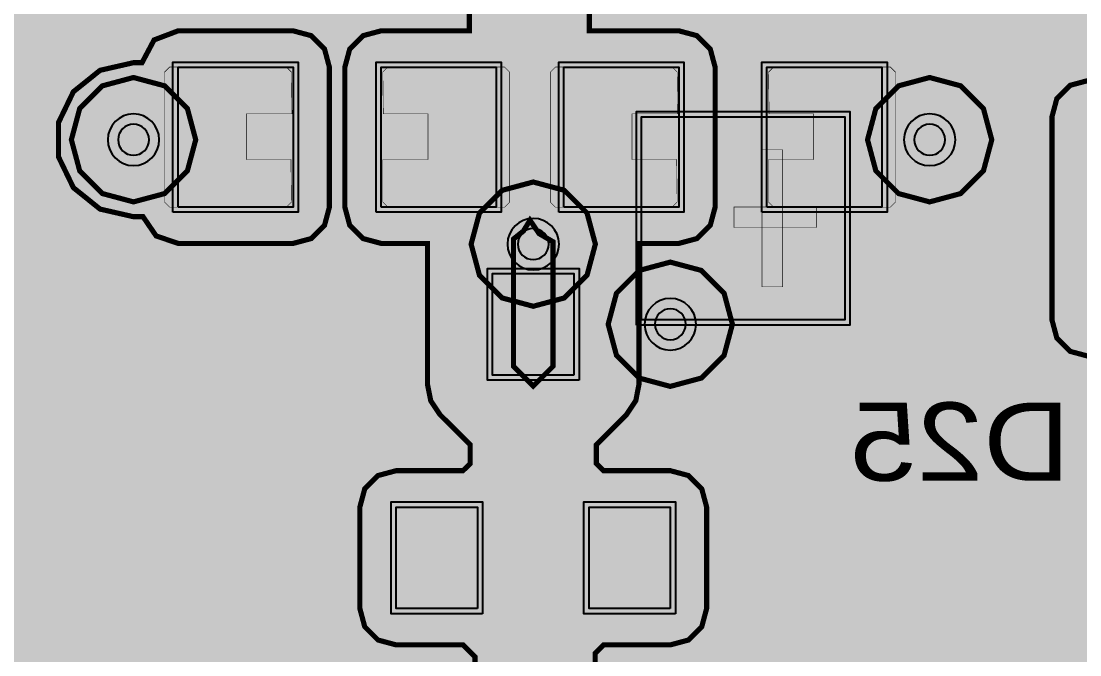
# Model space of a CAD drawing. Header units: millimetres. Extents: x -61 to 56, y -72 to 70.
# Drawn here: x -1.81 to 8.62, y -51.3 to -45.06 of the extents above; entities that cross this region are included whole.
import ezdxf
from ezdxf.enums import TextEntityAlignment as Align

# ---------------------------------------------------------------- set-up
doc = ezdxf.new("R2010")
doc.units = ezdxf.units.MM
doc.header["$MEASUREMENT"] = 0
for name, color, linetype, true_color in [('02GND', 7, 'Continuous', 0x999966), ('03POWER', 7, 'Continuous', 0x008000), ('Bottom-Layer', 7, 'Continuous', 0x0000ff), ('Bottom-Paste-Mask-Layer', 7, 'Continuous', 0x800000), ('Bottom-Silkscreen-Layer', 7, 'Continuous', 0x66cc33), ('Bottom-Solder-Mask-Layer', 7, 'Continuous', 0xaa00ff), ('Document-Layer', 7, 'Continuous', 0xffffff), ('Hole-Layer', 7, 'Continuous', 0x222222), ('Multi-Layer', 7, 'Continuous', 0xc0c0c0), ('Top-Layer', 7, 'Continuous', 0xff0000), ('Top-Paste-Mask-Layer', 7, 'Continuous', 0x808080), ('Top-Silkscreen-Layer', 7, 'Continuous', 0xffcc00), ('Top-Solder-Mask-Layer', 7, 'Continuous', 0x800080)]:
    doc.layers.add(name, color=color, linetype=linetype, true_color=true_color)
doc.styles.get("Standard").update_dxf_attribs({"font": 'arial.ttf'})

msp = doc.modelspace()

# ---------------------------------------------------------------- hatches: boundary and pattern name
at = {"layer": '02GND'}
for points in [[(-49.642, 52.153), (49.642, 52.153), (49.642, -62.142), (-49.642, -62.142)], [(-1.318, -46.226), (-1.236, -46.532), (-1.012, -46.756), (-0.706, -46.838), (-0.399, -46.756), (-0.175, -46.532), (-0.093, -46.226), (-0.175, -45.919), (-0.399, -45.695), (-0.706, -45.613), (-1.012, -45.695), (-1.236, -45.919)]]:
    msp.add_hatch(color=256, dxfattribs=at).paths.add_polyline_path(points)
at = {"layer": '03POWER'}
for points in [[(48.499, -56.042), (48.581, -56.348), (48.806, -56.572), (49.112, -56.654), (49.418, -56.571), (49.642, -56.346), (49.642, -62.142), (44.192, -62.142), (44.393, -61.957), (44.493, -61.703), (44.472, -61.43), (45.189, -61.704), (45.95, -61.804), (46.713, -61.727), (47.438, -61.475), (48.085, -61.064), (48.62, -60.514), (49.014, -59.855), (49.245, -59.123), (49.302, -58.358), (49.18, -57.601), (48.887, -56.892), (48.438, -56.269), (47.858, -55.767), (47.177, -55.412), (46.434, -55.224), (45.666, -55.212), (44.917, -55.378), (44.226, -55.712), (43.631, -56.196), (43.164, -56.805), (42.849, -57.504), (42.704, -58.258), (42.737, -59.024), (42.946, -59.763), (43.32, -60.433), (43.838, -60.999), (-43.362, -60.999), (-43.621, -61.056), (-43.831, -61.218), (-43.953, -61.453), (-43.964, -61.718), (-43.863, -61.963), (-43.667, -62.142), (-49.642, -62.142), (-49.642, -56.582), (-49.433, -56.797), (-49.148, -56.888), (-48.853, -56.832), (-49.162, -57.541), (-49.298, -58.303), (-49.253, -59.075), (-49.03, -59.816), (-48.641, -60.484), (-48.107, -61.044), (-47.458, -61.464), (-46.728, -61.722), (-45.959, -61.803), (-45.192, -61.703), (-44.469, -61.428), (-43.83, -60.992), (-43.31, -60.419), (-42.937, -59.741), (-42.732, -58.995), (-42.707, -58.222), (-42.861, -57.464), (-43.188, -56.763), (-43.668, -56.157), (-44.277, -55.679), (-44.979, -55.356), (-45.738, -55.205), (-46.511, -55.234), (-47.256, -55.443), (-47.932, -55.818), (-48.502, -56.341), (-48.5, -56.309), (-48.499, -56.277), (-48.499, 51.315), (-19.403, 51.315), (-19.629, 51.144), (-19.755, 50.889), (-19.751, 50.604), (-19.619, 50.352), (-19.388, 50.187), (-19.658, 49.977), (-19.773, 49.655), (-19.698, 49.322), (-19.455, 49.081), (-19.684, 48.858), (-19.769, 48.551), (-19.689, 48.242), (-19.463, 48.016), (-19.155, 47.934), (-18.847, 48.018), (-18.624, 48.246), (-18.545, 48.556), (-18.633, 48.863), (-18.864, 49.083), (-18.625, 49.324), (-18.551, 49.655), (-18.665, 49.975), (-18.931, 50.185), (-18.698, 50.349), (-18.565, 50.601), (-18.56, 50.887), (-18.685, 51.143), (-18.912, 51.315), (48.426, 51.315), (48.499, 51.242)], [(22.849, 14.008), (22.931, 13.703), (23.153, 13.479), (23.457, 13.396), (23.763, 13.475), (23.763, -5.557), (23.538, -5.683), (23.384, -5.89), (23.33, -6.142), (23.384, -6.394), (23.538, -6.602), (23.763, -6.727), (23.763, -10.399), (23.491, -10.504), (23.299, -10.723), (23.23, -11.006), (23.299, -11.289), (23.491, -11.508), (23.763, -11.613), (23.763, -18.066), (15.932, -25.896), (-24.557, -25.896), (-24.694, -25.924), (-24.811, -26.001), (-28.007, -29.198), (-28.085, -29.314), (-28.112, -29.451), (-28.112, -54.99), (-28.085, -55.127), (-28.007, -55.243), (-26.976, -56.274), (-26.86, -56.352), (-26.723, -56.379), (9.142, -56.379), (9.279, -56.352), (9.395, -56.274), (10.695, -54.974), (10.772, -54.858), (10.799, -54.721), (10.799, -54.428), (11.153, -54.787), (11.608, -55.005), (12.11, -55.054), (12.599, -54.929), (13.016, -54.646), (13.312, -54.237), (13.45, -53.752), (13.415, -53.249), (13.211, -52.788), (12.862, -52.424), (12.41, -52.201), (11.908, -52.145), (11.917, -51.857), (11.794, -51.597), (11.565, -51.422), (11.281, -51.371), (11.006, -51.456), (10.799, -51.657), (10.799, -47.227), (10.995, -47.422), (11.255, -47.511), (11.529, -47.477), (11.76, -47.326), (11.901, -47.089), (11.924, -46.815), (12.235, -46.82), (12.508, -46.673), (12.674, -46.41), (12.689, -46.1), (12.55, -45.822), (12.293, -45.648), (11.983, -45.623), (11.701, -45.753), (11.519, -46.004), (11.484, -46.313), (11.224, -46.297), (10.981, -46.391), (10.799, -46.577), (10.799, -44.634), (11.028, -44.409), (11.112, -44.1), (11.028, -43.791), (10.799, -43.566), (10.799, -42.147), (11.028, -42.361), (11.331, -42.434), (11.632, -42.348), (11.85, -42.124), (11.93, -41.822), (11.85, -41.52), (11.632, -41.296), (11.331, -41.21), (11.028, -41.283), (10.799, -41.497), (10.799, -38.045), (11.003, -37.842), (11.303, -37.861), (11.576, -37.736), (11.756, -37.495), (11.8, -37.198), (21.822, -37.198), (21.96, -37.171), (22.076, -37.093), (32.363, -26.806), (32.441, -26.689), (32.468, -26.552), (32.468, -12.211), (32.787, -12.141), (33.025, -11.915), (33.112, -11.6), (33.025, -11.285), (32.787, -11.06), (32.468, -10.989), (32.468, -8.389), (32.648, -8.173), (32.712, -7.9), (32.648, -7.627), (32.468, -7.411), (32.468, -5.357), (32.807, -5.305), (33.066, -5.08), (33.162, -4.75), (33.066, -4.42), (32.807, -4.195), (32.468, -4.143), (32.468, -2.011), (32.714, -1.974), (32.925, -1.841), (33.065, -1.635), (33.112, -1.391), (33.058, -1.148), (32.911, -0.946), (33.061, -0.745), (33.117, -0.501), (33.07, -0.254), (32.929, -0.047), (32.716, 0.086), (32.468, 0.122), (32.468, 3.331), (32.469, 3.354), (32.47, 3.377), (32.469, 3.4), (32.468, 3.422), (32.468, 16.054), (32.441, 16.191), (32.363, 16.308), (30.904, 17.766), (31.094, 18.043), (31.109, 18.378), (30.946, 18.671), (30.652, 18.834), (30.317, 18.817), (30.041, 18.627), (29.934, 18.688), (29.813, 18.709), (26.824, 18.709), (27.107, 18.822), (27.3, 19.057), (27.357, 19.356), (27.262, 19.645), (27.04, 19.853), (26.746, 19.928), (26.451, 19.853), (26.229, 19.645), (26.135, 19.356), (26.191, 19.057), (26.385, 18.822), (26.667, 18.709), (26.105, 18.709), (25.968, 18.682), (25.852, 18.604), (23.868, 16.62), (23.79, 16.504), (23.763, 16.367), (23.763, 14.541), (23.457, 14.62), (23.153, 14.537), (22.931, 14.313)], [(-26.538, -33.5), (-26.615, -33.203), (-26.826, -32.981), (-27.119, -32.889), (-27.419, -32.95), (-27.652, -33.15), (-27.652, -29.493), (-24.845, -26.686), (-24.698, -26.99), (-24.413, -27.17), (-24.076, -27.171), (-23.789, -26.994), (-23.64, -26.692), (-23.673, -26.356), (-14.651, -26.356), (-14.69, -26.649), (-14.588, -26.926), (-14.368, -27.123), (-14.082, -27.194), (-13.795, -27.123), (-13.575, -26.926), (-13.473, -26.649), (-13.513, -26.356), (-4.491, -26.356), (-4.53, -26.649), (-4.428, -26.926), (-4.208, -27.123), (-3.922, -27.194), (-3.635, -27.123), (-3.415, -26.926), (-3.313, -26.649), (-3.353, -26.356), (0.589, -26.356), (0.55, -26.649), (0.652, -26.926), (0.872, -27.123), (1.158, -27.194), (1.445, -27.123), (1.665, -26.926), (1.767, -26.649), (1.727, -26.356), (10.749, -26.356), (10.71, -26.649), (10.812, -26.926), (11.032, -27.123), (11.318, -27.194), (11.605, -27.123), (11.825, -26.926), (11.927, -26.649), (11.887, -26.356), (16.081, -26.356), (16.12, -26.348), (16.153, -26.326), (16.693, -25.786), (16.857, -26.052), (17.13, -26.202), (17.442, -26.198), (17.712, -26.041), (17.869, -25.772), (17.873, -25.46), (17.722, -25.186), (17.456, -25.023), (20.875, -21.604), (21.016, -21.903), (21.292, -22.085), (21.623, -22.097), (21.911, -21.935), (22.073, -21.646), (22.061, -21.316), (21.88, -21.04), (21.581, -20.898), (24.193, -18.286), (24.215, -18.253), (24.223, -18.214), (24.223, -11.485), (24.393, -11.272), (24.454, -11.006), (24.393, -10.74), (24.223, -10.527), (24.223, -6.686), (24.465, -6.461), (24.554, -6.142), (24.465, -5.824), (24.223, -5.598), (24.223, 0.118), (24.536, -0.009), (24.868, 0.05), (25.119, 0.275), (25.212, 0.6), (25.119, 0.925), (24.868, 1.15), (24.536, 1.209), (24.223, 1.082), (24.223, 4.317), (24.461, 4.137), (24.756, 4.09), (25.038, 4.19), (25.239, 4.41), (25.312, 4.7), (25.239, 4.99), (25.038, 5.21), (24.756, 5.31), (24.461, 5.263), (24.223, 5.083), (24.223, 16.325), (26.147, 18.249), (29.771, 18.249), (29.916, 18.105), (30.08, 17.805), (30.38, 17.64), (32.008, 16.012), (32.008, 14.546), (31.729, 14.664), (31.427, 14.633), (31.177, 14.461), (31.04, 14.19), (30.75, 14.208), (30.484, 14.091), (30.302, 13.864), (30.246, 13.578), (30.327, 13.299), (30.529, 13.089), (30.805, 12.996), (31.092, 13.04), (31.327, 13.213), (31.455, 13.474), (31.743, 13.455), (32.008, 13.571), (32.008, 9.466), (31.696, 9.588), (31.366, 9.526), (31.118, 9.301), (31.026, 8.978), (31.118, 8.656), (31.366, 8.43), (31.696, 8.369), (32.008, 8.49), (32.008, 3.97), (31.732, 3.976), (31.482, 3.86), (31.308, 3.646), (31.245, 3.377), (31.308, 3.108), (31.482, 2.894), (31.732, 2.778), (32.008, 2.783), (32.008, -0.131), (31.906, -0.362), (31.906, -0.615), (32.008, -0.846), (32.008, -1.036), (31.902, -1.271), (31.902, -1.529), (32.008, -1.764), (32.008, -4.465), (31.956, -4.603), (31.938, -4.75), (31.956, -4.897), (32.008, -5.035), (32.008, -7.295), (31.742, -7.403), (31.555, -7.621), (31.488, -7.9), (31.555, -8.179), (31.742, -8.397), (32.008, -8.505), (32.008, -10.854), (31.704, -10.733), (31.382, -10.786), (31.132, -10.997), (31.027, -11.307), (31.096, -11.626), (31.32, -11.865), (31.634, -11.954), (31.95, -11.869), (31.977, -11.918), (32.008, -11.964), (32.008, -15.934), (31.696, -15.812), (31.366, -15.874), (31.118, -16.099), (31.026, -16.422), (31.118, -16.744), (31.366, -16.97), (31.696, -17.031), (32.008, -16.91), (32.008, -26.51), (21.78, -36.738), (11.512, -36.738), (11.263, -36.651), (11, -36.678), (10.773, -36.812), (10.623, -37.03), (10.58, -37.29), (10.649, -37.545), (10.369, -37.825), (10.347, -37.858), (10.34, -37.897), (10.34, -39.211), (10.12, -38.978), (9.812, -38.888), (9.501, -38.966), (9.272, -39.191), (9.188, -39.5), (9.272, -39.81), (9.501, -40.034), (9.812, -40.112), (10.12, -40.022), (10.34, -39.789), (10.34, -43.509), (10.106, -43.632), (9.945, -43.842), (9.888, -44.1), (9.945, -44.358), (10.106, -44.568), (10.34, -44.691), (10.34, -54.679), (9.1, -55.919), (-26.681, -55.919), (-27.652, -54.948), (-27.652, -33.85), (-27.419, -34.05), (-27.119, -34.111), (-26.826, -34.019), (-26.615, -33.797)], [(6.525, -46.226), (6.607, -46.532), (6.831, -46.756), (7.137, -46.838), (7.443, -46.756), (7.667, -46.532), (7.749, -46.226), (7.667, -45.919), (7.443, -45.695), (7.137, -45.613), (6.831, -45.695), (6.607, -45.919)], [(2.62, -47.254), (2.702, -47.56), (2.926, -47.784), (3.232, -47.866), (3.538, -47.784), (3.762, -47.56), (3.844, -47.254), (3.762, -46.948), (3.538, -46.724), (3.232, -46.642), (2.926, -46.724), (2.702, -46.948)], [(3.97, -48.043), (4.052, -48.349), (4.276, -48.573), (4.582, -48.655), (4.888, -48.573), (5.112, -48.349), (5.194, -48.043), (5.112, -47.737), (4.888, -47.513), (4.582, -47.431), (4.276, -47.513), (4.052, -47.737)]]:
    msp.add_hatch(color=256, dxfattribs=at).paths.add_polyline_path(points)
at = {"layer": 'Bottom-Layer'}
for points in [[(-49.642, -62.142), (-49.642, 52.153), (49.642, 52.153), (49.642, -62.142)], [(8.7, -45.642), (8.521, -45.69), (8.39, -45.821), (8.342, -46), (8.342, -48), (8.39, -48.179), (8.521, -48.31), (8.7, -48.358), (10.198, -48.358), (11.492, -49.652), (11.492, -52.066), (11.44, -52.163), (11.406, -52.268), (11.002, -52.537), (10.708, -52.924), (10.558, -53.386), (10.567, -53.872), (10.736, -54.328), (11.046, -54.703), (11.461, -54.955), (11.936, -55.057), (12.418, -54.997), (12.854, -54.782), (13.195, -54.436), (13.403, -53.996), (13.456, -53.513), (13.346, -53.04), (13.087, -52.629), (12.708, -52.325), (12.708, -52.313), (12.708, -52.3), (12.708, -49.4), (12.662, -49.167), (12.53, -48.97), (11.058, -47.498), (11.058, -46.442), (11.096, -46.324), (11.108, -46.2), (11.108, -44.17), (11.052, -43.835), (10.826, -43.582), (10.5, -43.488), (10.174, -43.582), (9.948, -43.835), (9.892, -44.17), (9.892, -44.195), (9.549, -44.242), (9.286, -44.468), (9.188, -44.8), (9.286, -45.132), (9.549, -45.358), (9.892, -45.405), (9.892, -45.642)], [(-1.318, -46.226), (-1.236, -46.532), (-1.012, -46.756), (-0.706, -46.838), (-0.399, -46.756), (-0.175, -46.532), (-0.093, -46.226), (-0.175, -45.919), (-0.399, -45.695), (-0.706, -45.613), (-1.012, -45.695), (-1.236, -45.919)], [(4.3, -48), (4.3, -46), (6.3, -46), (6.3, -48)]]:
    msp.add_hatch(color=256, dxfattribs=at).paths.add_polyline_path(points)
at = {"layer": 'Bottom-Paste-Mask-Layer'}
msp.add_hatch(color=256, dxfattribs=at).paths.add_polyline_path([(4.3, -48), (4.3, -46), (6.3, -46), (6.3, -48)])
at = {"layer": 'Bottom-Solder-Mask-Layer'}
msp.add_hatch(color=256, dxfattribs=at).paths.add_polyline_path([(4.249, -48.051), (4.249, -45.949), (6.351, -45.949), (6.351, -48.051)])
at = {"layer": 'Document-Layer'}
for points in [[(5.486, -47.675), (5.486, -46.325), (5.689, -46.325), (5.689, -47.675)], [(5.486, -47.675), (5.486, -46.325), (5.689, -46.325), (5.689, -47.675)], [(5.21, -47.09), (5.21, -46.888), (6.02, -46.888), (6.02, -47.09)], [(5.21, -47.09), (5.21, -46.888), (6.02, -46.888), (6.02, -47.09)]]:
    msp.add_hatch(color=256, dxfattribs=at).paths.add_polyline_path(points)
at = {"layer": 'Top-Layer'}
for points in [[(-49.642, -62.142), (-49.642, 52.153), (49.642, 52.153), (49.642, -62.142)], [(2.19, -48.634), (2.222, -48.796), (2.314, -48.934), (2.61, -49.229), (2.61, -49.416), (2.54, -49.485), (1.882, -49.485), (1.703, -49.533), (1.572, -49.664), (1.524, -49.843), (1.524, -50.843), (1.572, -51.022), (1.703, -51.153), (1.882, -51.201), (2.54, -51.201), (2.658, -51.319), (2.658, -51.444), (2.593, -51.481), (2.536, -51.529), (2.442, -51.623), (2.35, -51.761), (2.318, -51.923), (2.318, -52.132), (2.35, -52.294), (2.442, -52.432), (2.536, -52.526), (2.593, -52.574), (2.658, -52.611), (2.658, -52.714), (2.304, -52.384), (1.862, -52.187), (1.379, -52.147), (0.91, -52.267), (0.506, -52.533), (0.212, -52.917), (0.059, -53.376), (0.065, -53.86), (0.229, -54.315), (0.533, -54.692), (0.944, -54.948), (1.416, -55.056), (1.897, -55.003), (2.334, -54.796), (2.68, -54.457), (2.895, -54.024), (2.989, -54.024), (3.127, -54.001), (3.25, -53.935), (3.373, -54.001), (3.511, -54.024), (3.605, -54.024), (3.821, -54.458), (4.166, -54.796), (4.604, -55.003), (5.085, -55.056), (5.556, -54.948), (5.967, -54.692), (6.271, -54.315), (6.435, -53.86), (6.441, -53.376), (6.288, -52.916), (5.993, -52.533), (5.589, -52.266), (5.12, -52.147), (4.638, -52.188), (4.196, -52.384), (3.842, -52.714), (3.842, -51.283), (3.924, -51.201), (4.582, -51.201), (4.761, -51.153), (4.892, -51.022), (4.94, -50.843), (4.94, -49.843), (4.892, -49.664), (4.761, -49.533), (4.582, -49.485), (3.924, -49.485), (3.854, -49.416), (3.854, -49.229), (4.15, -48.934), (4.242, -48.796), (4.274, -48.634), (4.274, -47.247), (4.666, -47.247), (4.845, -47.199), (4.976, -47.068), (5.024, -46.889), (5.024, -45.512), (4.976, -45.333), (4.845, -45.201), (4.666, -45.153), (3.785, -45.153), (3.785, -44.68), (4.195, -44.896), (4.653, -44.962), (5.106, -44.871), (5.503, -44.632), (5.796, -44.274), (5.796, -44.605), (5.844, -44.784), (5.975, -44.915), (6.155, -44.963), (8.155, -44.963), (8.334, -44.915), (8.465, -44.784), (8.513, -44.605), (8.513, -42.605), (8.465, -42.426), (8.334, -42.295), (8.155, -42.247), (6.155, -42.247), (5.975, -42.295), (5.844, -42.426), (5.796, -42.605), (5.796, -42.936), (5.51, -42.584), (5.124, -42.346), (4.681, -42.248), (4.231, -42.302), (3.824, -42.501), (3.824, -42.114), (4.123, -42.064), (4.366, -41.883), (4.502, -41.612), (4.644, -41.891), (4.901, -42.072), (5.212, -42.112), (5.505, -42.002), (5.714, -41.768), (5.789, -41.464), (5.789, -41.419), (5.802, -41.407), (5.816, -41.394), (6.887, -40.322), (7.553, -40.322), (7.787, -40.236), (7.907, -40.017), (7.945, -40.017), (8.274, -39.942), (8.538, -39.732), (8.685, -39.428), (8.685, -39.091), (8.538, -38.787), (8.274, -38.576), (7.945, -38.501), (7.907, -38.501), (7.787, -38.283), (7.553, -38.196), (6.203, -38.196), (6.024, -38.244), (5.893, -38.375), (5.845, -38.554), (5.845, -39.22), (5.407, -39.658), (5.127, -39.6), (4.849, -39.667), (4.626, -39.846), (4.502, -40.103), (4.337, -39.8), (4.04, -39.623), (3.694, -39.623), (3.397, -39.8), (3.232, -40.103), (3.089, -39.824), (2.833, -39.644), (2.522, -39.604), (2.229, -39.714), (2.02, -39.948), (1.945, -40.252), (1.945, -41.464), (2.039, -41.802), (2.296, -42.042), (2.64, -42.114), (2.64, -42.558), (1.74, -42.558), (1.561, -42.606), (1.43, -42.737), (1.382, -42.916), (1.382, -44.293), (1.43, -44.472), (1.561, -44.603), (1.74, -44.651), (2.602, -44.651), (2.602, -45.153), (1.734, -45.153), (1.555, -45.201), (1.424, -45.333), (1.376, -45.512), (1.376, -46.889), (1.424, -47.068), (1.555, -47.199), (1.734, -47.247), (2.19, -47.247)], [(-0.266, -47.247), (0.866, -47.247), (1.045, -47.199), (1.176, -47.068), (1.224, -46.889), (1.224, -45.512), (1.176, -45.333), (1.045, -45.201), (0.866, -45.153), (-0.266, -45.153), (-0.503, -45.243), (-0.622, -45.467), (-0.706, -45.467), (-1.035, -45.542), (-1.298, -45.753), (-1.445, -46.057), (-1.445, -46.394), (-1.298, -46.698), (-1.035, -46.909), (-0.706, -46.984), (-0.612, -46.984), (-0.483, -47.173)], [(-0.266, -46.889), (-0.266, -45.512), (0.866, -45.512), (0.866, -46.889)], [(1.734, -46.889), (1.734, -45.512), (2.866, -45.512), (2.866, -46.889)], [(3.534, -46.889), (3.534, -45.512), (4.666, -45.512), (4.666, -46.889)], [(5.534, -46.889), (5.534, -45.512), (6.666, -45.512), (6.666, -46.889)], [(3.2, -47.019), (3.289, -47.15), (3.426, -47.23), (3.426, -48.458), (3.232, -48.652), (3.038, -48.458), (3.038, -47.203), (3.135, -47.125)], [(3.632, -48.543), (2.832, -48.543), (2.832, -47.543), (3.632, -47.543)], [(2.682, -50.843), (1.882, -50.843), (1.882, -49.843), (2.682, -49.843)], [(4.582, -50.843), (3.782, -50.843), (3.782, -49.843), (4.582, -49.843)]]:
    msp.add_hatch(color=256, dxfattribs=at).paths.add_polyline_path(points)
at = {"layer": 'Top-Paste-Mask-Layer'}
for points in [[(-0.4, -46.84), (-0.4, -45.56), (-0.35, -45.51), (0.8, -45.51), (0.85, -45.56), (0.855, -45.97), (0.405, -45.97), (0.405, -46.42), (0.845, -46.42), (0.85, -46.84), (0.8, -46.89), (-0.35, -46.89)], [(-0.4, -46.84), (-0.4, -45.56), (-0.35, -45.51), (0.8, -45.51), (0.85, -45.56), (0.855, -45.97), (0.405, -45.97), (0.405, -46.42), (0.845, -46.42), (0.85, -46.84), (0.8, -46.89), (-0.35, -46.89)], [(1.75, -46.84), (1.75, -46.42), (2.195, -46.42), (2.195, -45.97), (1.755, -45.97), (1.75, -45.56), (1.8, -45.51), (2.95, -45.51), (3, -45.56), (3, -46.84), (2.95, -46.89), (1.8, -46.89)], [(1.75, -46.84), (1.75, -46.42), (2.195, -46.42), (2.195, -45.97), (1.755, -45.97), (1.75, -45.56), (1.8, -45.51), (2.95, -45.51), (3, -45.56), (3, -46.84), (2.95, -46.89), (1.8, -46.89)], [(3.4, -46.84), (3.4, -45.56), (3.45, -45.51), (4.6, -45.51), (4.65, -45.56), (4.655, -45.97), (4.205, -45.97), (4.205, -46.42), (4.645, -46.42), (4.65, -46.84), (4.6, -46.89), (3.45, -46.89)], [(3.4, -46.84), (3.4, -45.56), (3.45, -45.51), (4.6, -45.51), (4.65, -45.56), (4.655, -45.97), (4.205, -45.97), (4.205, -46.42), (4.645, -46.42), (4.65, -46.84), (4.6, -46.89), (3.45, -46.89)], [(5.55, -46.84), (5.55, -46.42), (5.995, -46.42), (5.995, -45.97), (5.555, -45.97), (5.55, -45.56), (5.6, -45.51), (6.75, -45.51), (6.8, -45.56), (6.8, -46.84), (6.75, -46.89), (5.6, -46.89)], [(5.55, -46.84), (5.55, -46.42), (5.995, -46.42), (5.995, -45.97), (5.555, -45.97), (5.55, -45.56), (5.6, -45.51), (6.75, -45.51), (6.8, -45.56), (6.8, -46.84), (6.75, -46.89), (5.6, -46.89)], [(3.632, -48.543), (2.832, -48.543), (2.832, -47.543), (3.632, -47.543)], [(2.682, -50.843), (1.882, -50.843), (1.882, -49.843), (2.682, -49.843)], [(4.582, -50.843), (3.782, -50.843), (3.782, -49.843), (4.582, -49.843)]]:
    msp.add_hatch(color=256, dxfattribs=at).paths.add_polyline_path(points)
at = {"layer": 'Top-Solder-Mask-Layer'}
for points in [[(-0.317, -46.939), (-0.317, -45.461), (0.917, -45.461), (0.917, -46.939)], [(1.683, -46.939), (1.683, -45.461), (2.917, -45.461), (2.917, -46.939)], [(3.483, -46.939), (3.483, -45.461), (4.717, -45.461), (4.717, -46.939)], [(5.483, -46.939), (5.483, -45.461), (6.717, -45.461), (6.717, -46.939)], [(3.683, -48.594), (2.781, -48.594), (2.781, -47.493), (3.683, -47.493)], [(2.733, -50.894), (1.831, -50.894), (1.831, -49.792), (2.733, -49.792)], [(4.633, -50.894), (3.731, -50.894), (3.731, -49.792), (4.633, -49.792)]]:
    msp.add_hatch(color=256, dxfattribs=at).paths.add_polyline_path(points)

# ---------------------------------------------------------------- linework, layer by layer
at = {"layer": '02GND', "const_width": 0.0508}
msp.add_lwpolyline([(-1.318, -46.226), (-1.236, -46.532), (-1.012, -46.756), (-0.706, -46.838), (-0.399, -46.756), (-0.175, -46.532), (-0.093, -46.226), (-0.175, -45.919), (-0.399, -45.695), (-0.706, -45.613), (-1.012, -45.695), (-1.236, -45.919)], close=True, dxfattribs=at)
at = {"layer": '03POWER', "const_width": 0.0508}
for points in [[(6.525, -46.226), (6.607, -46.532), (6.831, -46.756), (7.137, -46.838), (7.443, -46.756), (7.667, -46.532), (7.749, -46.226), (7.667, -45.919), (7.443, -45.695), (7.137, -45.613), (6.831, -45.695), (6.607, -45.919)], [(2.62, -47.254), (2.702, -47.56), (2.926, -47.784), (3.232, -47.866), (3.538, -47.784), (3.762, -47.56), (3.844, -47.254), (3.762, -46.948), (3.538, -46.724), (3.232, -46.642), (2.926, -46.724), (2.702, -46.948)], [(3.97, -48.043), (4.052, -48.349), (4.276, -48.573), (4.582, -48.655), (4.888, -48.573), (5.112, -48.349), (5.194, -48.043), (5.112, -47.737), (4.888, -47.513), (4.582, -47.431), (4.276, -47.513), (4.052, -47.737)]]:
    msp.add_lwpolyline(points, close=True, dxfattribs=at)
at = {"layer": 'Bottom-Layer', "const_width": 0.0508}
msp.add_lwpolyline([(-1.318, -46.226), (-1.236, -46.532), (-1.012, -46.756), (-0.706, -46.838), (-0.399, -46.756), (-0.175, -46.532), (-0.093, -46.226), (-0.175, -45.919), (-0.399, -45.695), (-0.706, -45.613), (-1.012, -45.695), (-1.236, -45.919)], close=True, dxfattribs=at)
msp.add_lwpolyline([(8.7, -45.642), (8.521, -45.69), (8.39, -45.821), (8.342, -46), (8.342, -48), (8.39, -48.179), (8.521, -48.31), (8.7, -48.358)], dxfattribs=at)
at = {"layer": 'Bottom-Layer'}
msp.add_lwpolyline([(4.3, -48), (4.3, -46), (6.3, -46), (6.3, -48)], close=True, dxfattribs=at)
at = {"layer": 'Bottom-Paste-Mask-Layer'}
msp.add_lwpolyline([(4.3, -48), (4.3, -46), (6.3, -46), (6.3, -48)], close=True, dxfattribs=at)
at = {"layer": 'Bottom-Silkscreen-Layer', "const_width": 0.152}
for points in [[(4.904, -45.574), (4.897, -45.813)], [(4.904, -45.574), (4.897, -45.813)], [(10.096, -45.574), (4.904, -45.574)], [(10.096, -45.574), (4.904, -45.574)], [(8.384, -45.574), (8.384, -48.426)], [(8.384, -45.574), (8.384, -48.426)], [(4.907, -48.176), (4.9, -48.415)], [(4.907, -48.176), (4.9, -48.415)], [(10.096, -48.426), (4.904, -48.426)], [(10.096, -48.426), (4.904, -48.426)]]:
    msp.add_lwpolyline(points, dxfattribs=at)
at = {"layer": 'Bottom-Solder-Mask-Layer'}
msp.add_lwpolyline([(4.249, -48.051), (4.249, -45.949), (6.351, -45.949), (6.351, -48.051)], close=True, dxfattribs=at)
at = {"layer": 'Document-Layer', "const_width": 0.00508}
for points in [[(5.486, -47.675), (5.486, -46.325), (5.689, -46.325), (5.689, -47.675)], [(5.486, -47.675), (5.486, -46.325), (5.689, -46.325), (5.689, -47.675)], [(5.21, -47.09), (5.21, -46.888), (6.02, -46.888), (6.02, -47.09)], [(5.21, -47.09), (5.21, -46.888), (6.02, -46.888), (6.02, -47.09)]]:
    msp.add_lwpolyline(points, close=True, dxfattribs=at)
at = {"layer": 'Document-Layer', "const_width": 0.3}
msp.add_lwpolyline([(2.142, -50.946, 1), (2.442, -50.946), (2.442, -50.946, 1), (2.142, -50.946)], format="xyb", dxfattribs=at)
msp.add_lwpolyline([(2.142, -50.946, 1), (2.442, -50.946), (2.442, -50.946, 1), (2.142, -50.946)], format="xyb", dxfattribs=at)
at = {"layer": 'Hole-Layer'}
for points in [[(-0.858, -46.226, 1), (-0.553, -46.226, 1)], [(6.985, -46.226, 1), (7.29, -46.226, 1)], [(3.079, -47.254, 1), (3.384, -47.254, 1)], [(4.43, -48.043, 1), (4.735, -48.043, 1)]]:
    msp.add_lwpolyline(points, format="xyb", close=True, dxfattribs=at)
at = {"layer": 'Multi-Layer'}
for points in [[(-0.96, -46.226, 1), (-0.452, -46.226, 1)], [(6.883, -46.226, 1), (7.391, -46.226, 1)], [(2.978, -47.254, 1), (3.486, -47.254, 1)], [(4.328, -48.043, 1), (4.836, -48.043, 1)]]:
    msp.add_lwpolyline(points, format="xyb", close=True, dxfattribs=at)
at = {"layer": 'Top-Layer'}
for points, const_width in [([(3.026, -44.324), (3.026, -45.506)], 0.132), ([(3.361, -44.339), (3.361, -45.506)], 0.132), ([(2.602, -44.651), (2.602, -45.153), (1.734, -45.153), (1.555, -45.201), (1.424, -45.333), (1.376, -45.512), (1.376, -46.889), (1.424, -47.068), (1.555, -47.199), (1.734, -47.247), (2.19, -47.247), (2.19, -48.634), (2.222, -48.796), (2.314, -48.934), (2.61, -49.229), (2.61, -49.416), (2.54, -49.485), (1.882, -49.485), (1.703, -49.533), (1.572, -49.664), (1.524, -49.843), (1.524, -50.843), (1.572, -51.022), (1.703, -51.153), (1.882, -51.201), (2.54, -51.201), (2.658, -51.319), (2.658, -51.444)], 0.0508), ([(3.842, -52.714), (3.842, -51.283), (3.924, -51.201), (4.582, -51.201), (4.761, -51.153), (4.892, -51.022), (4.94, -50.843), (4.94, -49.843), (4.892, -49.664), (4.761, -49.533), (4.582, -49.485), (3.924, -49.485), (3.854, -49.416), (3.854, -49.229), (4.15, -48.934), (4.242, -48.796), (4.274, -48.634), (4.274, -47.247), (4.666, -47.247), (4.845, -47.199), (4.976, -47.068), (5.024, -46.889), (5.024, -45.512), (4.976, -45.333), (4.845, -45.201), (4.666, -45.153), (3.785, -45.153), (3.785, -44.68)], 0.0508), ([(2.307, -46.226), (3.026, -45.506)], 0.132), ([(4.08, -46.226), (3.361, -45.506)], 0.132), ([(0.307, -46.226), (-0.706, -46.226)], 0.8), ([(6.08, -46.226), (7.137, -46.226)], 0.381), ([(2.307, -46.226), (2.614, -46.533)], 0.132), ([(4.08, -46.226), (3.85, -46.456)], 0.132), ([(3.85, -46.456), (3.85, -48.634)], 0.132), ([(2.614, -46.533), (2.614, -48.634)], 0.132), ([(3.232, -48.043), (3.232, -47.254)], 0.381), ([(3.034, -49.054), (2.614, -48.634)], 0.132), ([(3.43, -49.054), (3.85, -48.634)], 0.132), ([(3.034, -49.591), (3.034, -49.054)], 0.132), ([(3.43, -49.591), (3.43, -49.054)], 0.132), ([(2.282, -50.343), (3.034, -49.591)], 0.132), ([(4.182, -50.343), (3.43, -49.591)], 0.132), ([(3.082, -51.144), (2.282, -50.343)], 0.132), ([(4.182, -50.343), (3.418, -51.108)], 0.132), ([(3.082, -51.736), (3.082, -51.144)], 0.132), ([(3.418, -51.108), (3.418, -53.507)], 0.132)]:
    msp.add_lwpolyline(points, dxfattribs=dict(at, const_width=const_width))
at = {"layer": 'Top-Layer', "const_width": 0.0508}
for points in [[(-0.266, -47.247), (0.866, -47.247), (1.045, -47.199), (1.176, -47.068), (1.224, -46.889), (1.224, -45.512), (1.176, -45.333), (1.045, -45.201), (0.866, -45.153), (-0.266, -45.153), (-0.503, -45.243), (-0.622, -45.467), (-0.706, -45.467), (-1.035, -45.542), (-1.298, -45.753), (-1.445, -46.057), (-1.445, -46.394), (-1.298, -46.698), (-1.035, -46.909), (-0.706, -46.984), (-0.612, -46.984), (-0.483, -47.173)], [(3.2, -47.019), (3.289, -47.15), (3.426, -47.23), (3.426, -48.458), (3.232, -48.652), (3.038, -48.458), (3.038, -47.203), (3.135, -47.125)]]:
    msp.add_lwpolyline(points, close=True, dxfattribs=at)
at = {"layer": 'Top-Layer'}
for points in [[(-0.266, -46.889), (-0.266, -45.512), (0.866, -45.512), (0.866, -46.889)], [(1.734, -46.889), (1.734, -45.512), (2.866, -45.512), (2.866, -46.889)], [(3.534, -46.889), (3.534, -45.512), (4.666, -45.512), (4.666, -46.889)], [(5.534, -46.889), (5.534, -45.512), (6.666, -45.512), (6.666, -46.889)], [(3.632, -48.543), (2.832, -48.543), (2.832, -47.543), (3.632, -47.543)], [(2.682, -50.843), (1.882, -50.843), (1.882, -49.843), (2.682, -49.843)], [(4.582, -50.843), (3.782, -50.843), (3.782, -49.843), (4.582, -49.843)]]:
    msp.add_lwpolyline(points, close=True, dxfattribs=at)
at = {"layer": 'Top-Paste-Mask-Layer', "const_width": 0.00508}
for points in [[(-0.4, -46.84), (-0.4, -45.56), (-0.35, -45.51), (0.8, -45.51), (0.85, -45.56), (0.855, -45.97), (0.405, -45.97), (0.405, -46.42), (0.845, -46.42), (0.85, -46.84), (0.8, -46.89), (-0.35, -46.89)], [(-0.4, -46.84), (-0.4, -45.56), (-0.35, -45.51), (0.8, -45.51), (0.85, -45.56), (0.855, -45.97), (0.405, -45.97), (0.405, -46.42), (0.845, -46.42), (0.85, -46.84), (0.8, -46.89), (-0.35, -46.89)], [(1.75, -46.84), (1.75, -46.42), (2.195, -46.42), (2.195, -45.97), (1.755, -45.97), (1.75, -45.56), (1.8, -45.51), (2.95, -45.51), (3, -45.56), (3, -46.84), (2.95, -46.89), (1.8, -46.89)], [(1.75, -46.84), (1.75, -46.42), (2.195, -46.42), (2.195, -45.97), (1.755, -45.97), (1.75, -45.56), (1.8, -45.51), (2.95, -45.51), (3, -45.56), (3, -46.84), (2.95, -46.89), (1.8, -46.89)], [(3.4, -46.84), (3.4, -45.56), (3.45, -45.51), (4.6, -45.51), (4.65, -45.56), (4.655, -45.97), (4.205, -45.97), (4.205, -46.42), (4.645, -46.42), (4.65, -46.84), (4.6, -46.89), (3.45, -46.89)], [(3.4, -46.84), (3.4, -45.56), (3.45, -45.51), (4.6, -45.51), (4.65, -45.56), (4.655, -45.97), (4.205, -45.97), (4.205, -46.42), (4.645, -46.42), (4.65, -46.84), (4.6, -46.89), (3.45, -46.89)], [(5.55, -46.84), (5.55, -46.42), (5.995, -46.42), (5.995, -45.97), (5.555, -45.97), (5.55, -45.56), (5.6, -45.51), (6.75, -45.51), (6.8, -45.56), (6.8, -46.84), (6.75, -46.89), (5.6, -46.89)], [(5.55, -46.84), (5.55, -46.42), (5.995, -46.42), (5.995, -45.97), (5.555, -45.97), (5.55, -45.56), (5.6, -45.51), (6.75, -45.51), (6.8, -45.56), (6.8, -46.84), (6.75, -46.89), (5.6, -46.89)]]:
    msp.add_lwpolyline(points, close=True, dxfattribs=at)
at = {"layer": 'Top-Paste-Mask-Layer'}
for points in [[(3.632, -48.543), (2.832, -48.543), (2.832, -47.543), (3.632, -47.543)], [(2.682, -50.843), (1.882, -50.843), (1.882, -49.843), (2.682, -49.843)], [(4.582, -50.843), (3.782, -50.843), (3.782, -49.843), (4.582, -49.843)]]:
    msp.add_lwpolyline(points, close=True, dxfattribs=at)
at = {"layer": 'Top-Silkscreen-Layer'}
for points, const_width in [([(-0.461, -47.117), (-0.461, -45.283)], 0.152), ([(-0.461, -45.283), (0.824, -45.283)], 0.152), ([(-0.461, -47.117), (-0.461, -45.283)], 0.152), ([(-0.461, -45.283), (0.824, -45.283)], 0.152), ([(3.061, -45.283), (1.776, -45.283)], 0.152), ([(3.061, -45.283), (1.776, -45.283)], 0.152), ([(3.061, -47.117), (3.061, -45.283)], 0.152), ([(3.061, -47.117), (3.061, -45.283)], 0.152), ([(3.339, -47.117), (3.339, -45.283)], 0.152), ([(3.339, -45.283), (4.624, -45.283)], 0.152), ([(3.339, -47.117), (3.339, -45.283)], 0.152), ([(3.339, -45.283), (4.624, -45.283)], 0.152), ([(6.861, -45.283), (5.576, -45.283)], 0.152), ([(6.861, -45.283), (5.576, -45.283)], 0.152), ([(6.861, -47.117), (6.861, -45.283)], 0.152), ([(6.861, -47.117), (6.861, -45.283)], 0.152), ([(0.824, -47.117), (-0.461, -47.117)], 0.152), ([(0.824, -47.117), (-0.461, -47.117)], 0.152), ([(1.776, -47.117), (3.061, -47.117)], 0.152), ([(1.776, -47.117), (3.061, -47.117)], 0.152), ([(4.624, -47.117), (3.339, -47.117)], 0.152), ([(4.624, -47.117), (3.339, -47.117)], 0.152), ([(5.576, -47.117), (6.861, -47.117)], 0.152), ([(5.576, -47.117), (6.861, -47.117)], 0.152), ([(1.732, -48.493), (2.596, -48.493)], 0.254), ([(1.732, -48.493), (1.732, -49.493)], 0.254), ([(1.732, -48.493), (2.596, -48.493)], 0.254), ([(1.732, -48.493), (1.732, -49.493)], 0.254), ([(3.868, -48.493), (4.732, -48.493)], 0.254), ([(3.868, -48.493), (4.732, -48.493)], 0.254), ([(4.732, -48.493), (4.732, -49.493)], 0.254), ([(4.732, -48.493), (4.732, -49.493)], 0.254), ([(2.918, -49.893), (3.546, -49.893)], 0.254), ([(2.918, -49.893), (3.546, -49.893)], 0.254)]:
    msp.add_lwpolyline(points, dxfattribs=dict(at, const_width=const_width))
at = {"layer": 'Top-Solder-Mask-Layer'}
for points in [[(-0.317, -46.939), (-0.317, -45.461), (0.917, -45.461), (0.917, -46.939)], [(1.683, -46.939), (1.683, -45.461), (2.917, -45.461), (2.917, -46.939)], [(3.483, -46.939), (3.483, -45.461), (4.717, -45.461), (4.717, -46.939)], [(5.483, -46.939), (5.483, -45.461), (6.717, -45.461), (6.717, -46.939)], [(3.683, -48.594), (2.781, -48.594), (2.781, -47.493), (3.683, -47.493)], [(2.733, -50.894), (1.831, -50.894), (1.831, -49.792), (2.733, -49.792)], [(4.633, -50.894), (3.731, -50.894), (3.731, -49.792), (4.633, -49.792)]]:
    msp.add_lwpolyline(points, close=True, dxfattribs=at)

# ---------------------------------------------------------------- texts
at = {"layer": 'Bottom-Silkscreen-Layer', "text_generation_flag": 2, "width": 1.1}
msp.add_text('D25', height=0.77, dxfattribs=at).set_placement((7.437, -49.199), align=Align.MIDDLE_CENTER)

doc.saveas('drawing.dxf')
